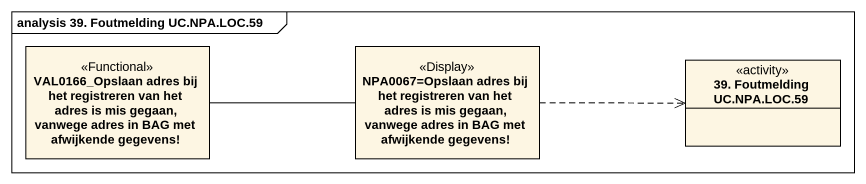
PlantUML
@startuml
mainframe analysis 39. Foutmelding UC.NPA.LOC.59
hide circle
hide empty members
class "VAL0166_Opslaan adres bij het registreren van het adres is mis gegaan, vanwege adres in BAG met afwijkende gegevens!" as VAL0166_Opslaan_adres_bij <<Functional>>
class "NPA0067=Opslaan adres bij het registreren van het adres is mis gegaan, vanwege adres in BAG met afwijkende gegevens!" as NPA0067_Opslaan_adres_bij <<Display>>
class "39. Foutmelding UC.NPA.LOC.59" as c39_Foutmelding_UC_NPA_LOC_59 <<activity>>
VAL0166_Opslaan_adres_bij -right- NPA0067_Opslaan_adres_bij
NPA0067_Opslaan_adres_bij .right.> c39_Foutmelding_UC_NPA_LOC_59
@enduml
